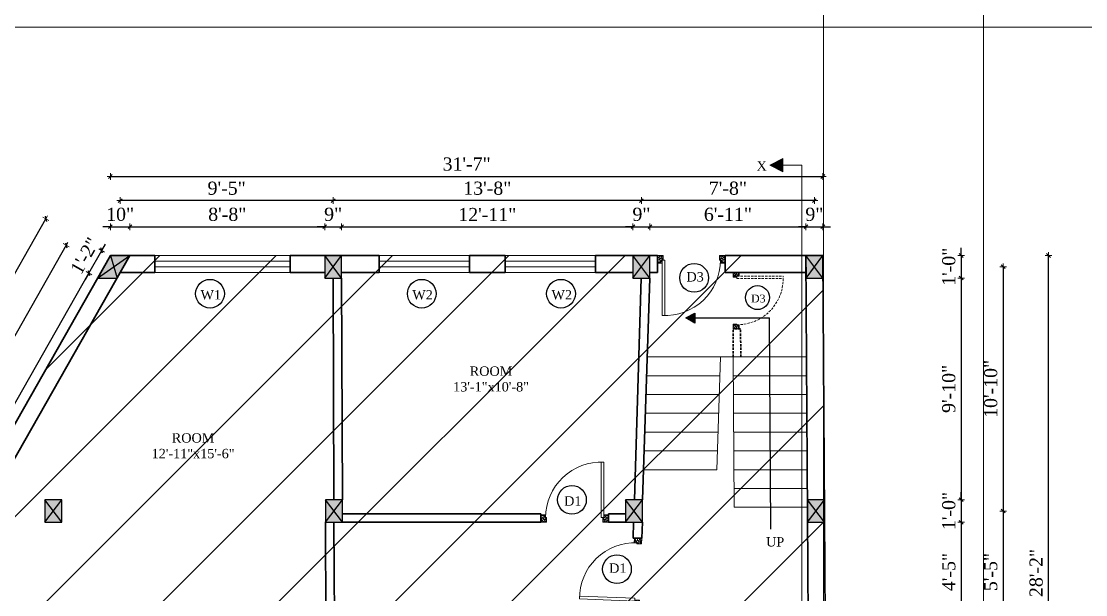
# Model space of a CAD drawing. Header units: inches. Extents: x 6873 to 34015, y -4436 to 8204.
# Drawn here: x 15812 to 16378, y 1315 to 1620 of the extents above; entities that cross this region are included whole.
import ezdxf

# ---------------------------------------------------------------- set-up
doc = ezdxf.new("R2010")
doc.units = ezdxf.units.IN
doc.header["$LTSCALE"] = 5
doc.header["$MEASUREMENT"] = 0
doc.linetypes.add('HIDDEN', pattern=[0.375, 0.25, -0.125])
for name, color, linetype, lineweight in [('A-WALL', 7, 'Continuous', 9), ('Dimension', 7, 'Continuous', 18), ('DOOR', 62, 'Continuous', 0), ('Dw', 2, 'Continuous', 18), ('ele1', 21, 'Continuous', 20), ('tefriş', 30, 'Continuous', 9)]:
    doc.layers.add(name, color=color, linetype=linetype, lineweight=lineweight)
doc.layers.add('dim line', color=7, linetype='Continuous', lineweight=15, true_color=0xfab2b2)
doc.layers.add('TEXT', color=6, linetype='Continuous')
doc.layers.add('WALL', color=7, linetype='Continuous')
doc.styles.add('ordinary', font='times.ttf')
doc.dimstyles.new('Copy of 96', dxfattribs={"dimtxt": 7, "dimasz": 4, "dimexe": 0.5, "dimexo": 0.5, "dimgap": 3, "dimtad": 1, "dimdec": 1, "dimzin": 11, "dimdsep": 46, "dimlunit": 4, "dimtxsty": 'ordinary', "dimblk": 'OBLIQUE', "dimcen": 0.09, "dimse1": 1, "dimse2": 1, "dimclrt": 6, "dimazin": 0, "dimtfac": 1, "dimtdec": 1, "dimtix": 1, "dimtmove": 2, "dimatfit": 3, "dimldrblk": 'leader', "dimfxl": 0.5, "dimfxlon": 1, "dimtolj": 1, "dimtzin": 0, "dimarcsym": 0})

# ---------------------------------------------------------------- blocks, each defined once
blk = doc.blocks.new('C1a')
at = {"color": 1, "ltscale": 5}
for p, q in [((18657.75, 4625.76), (18648.75, 4625.76)), ((18648.75, 4625.76), (18648.82, 4613.76)), ((18657.82, 4613.76), (18657.75, 4625.76)), ((18648.82, 4613.76), (18657.82, 4613.76))]:
    blk.add_line(p, q, dxfattribs=at)
blk = doc.blocks.new('c2a')
at = {"color": 1, "ltscale": 5}
for p, q in [((18091.63, 4625.76), (18084.82, 4613.76)), ((18101.98, 4625.76), (18091.63, 4625.76)), ((18095.17, 4613.76), (18101.98, 4625.76)), ((18084.82, 4613.76), (18095.17, 4613.76))]:
    blk.add_line(p, q, dxfattribs=at)
blk = doc.blocks.new('A$C27B36B59')
at = {"layer": 'DOOR'}
for p, q in [((0, 4), (0, 0)), ((2.5, 4), (0, 4)), ((0, 0), (3, 0)), ((2.5, 2.5), (2.5, 4)), ((3, 2.5), (2.5, 2.5)), ((3, 0), (3, 2.5))]:
    blk.add_line(p, q, dxfattribs=at)
for centre, radius, start, end in [((-1.4, -0.54), 4.75, 22.1411, 72.838), ((1.34, 2.09), 1.64, 45.138, 144.8948), ((2.21, 0.3), 2.49, 83.3149, 152.658), ((0.13, 0.37), 2.05, 349.4875, 93.6805), ((1.96, -0.47), 2.01, 58.7447, 166.495), ((-0.06, 0.32), 1.13, 343.542, 86.947), ((2.08, -0.4), 1.17, 38.2816, 160.1519)]:
    blk.add_arc(centre, radius, start, end, dxfattribs=at)
blk = doc.blocks.new('D2')
at = {"layer": 'DOOR'}
for p, q in [((74473.95, 24047.59), (74473.95, 24018.09)), ((74473.95, 24047.59), (74475.45, 24047.59)), ((74475.45, 24047.59), (74475.45, 24018.13))]:
    blk.add_line(p, q, dxfattribs=at)
blk.add_arc((74473.95, 24047.59), 29.5, 180, 272.9146, dxfattribs=at)
at = {"layer": 'DOOR', "xscale": -1, "rotation": 180}
blk.add_blockref('A$C27B36B59', (74441.95, 24050.09), dxfattribs=at)
at = {"layer": 'DOOR', "rotation": 180}
blk.add_blockref('A$C27B36B59', (74477.95, 24050.09), dxfattribs=at)
blk = doc.blocks.new('smalldoor hidden')
at = {"layer": 'DOOR', "linetype": 'HIDDEN'}
for p, q in [((9851.61, -757.15), (9876.16, -757.15)), ((9851.61, -758.4), (9851.61, -757.15)), ((9851.61, -758.4), (9876.19, -758.4))]:
    blk.add_line(p, q, dxfattribs=at)
blk.add_arc((9851.61, -758.4), 24.58, 270, 2.9146, dxfattribs=at)
at = {"layer": 'DOOR', "linetype": 'HIDDEN', "yscale": 0.8333000000020547, "zscale": 0.8333000000002357, "rotation": 270}
for p, xscale in [((9849.52, -755.07), 0.8332999999984168), ((9849.52, -785.07), -0.8332999999984168)]:
    blk.add_blockref('A$C27B36B59', p, dxfattribs=dict(at, xscale=xscale))
blk = doc.blocks.new('x-x')
at = {"ltscale": 5}
for points in [[(11364.03, -701.52), (11364.03, -694.51), (11357.15, -698.09)], [(11364.03, -1135.52), (11364.03, -1128.51), (11357.15, -1132.09)]]:
    blk.add_hatch(color=256, dxfattribs=at).paths.add_polyline_path(points)
for p, q in [((11364.03, -694.51), (11357.15, -698.09)), ((11364.03, -701.52), (11364.03, -694.51)), ((11357.15, -698.09), (11364.03, -701.52)), ((11374.13, -698.09), (11364.03, -698.09)), ((11374.13, -698.09), (11374.13, -1132.09)), ((11364.03, -1128.51), (11357.15, -1132.09)), ((11357.15, -1132.09), (11364.03, -1135.52)), ((11364.03, -1135.52), (11364.03, -1128.51)), ((11374.13, -1132.09), (11364.03, -1132.09))]:
    blk.add_line(p, q, dxfattribs=at)
at = {"layer": 'A-WALL', "color": 1, "ltscale": 5}
blk.add_line((11374.13, -1120.09), (11374.13, -1132.09), dxfattribs=at)
at = {"layer": 'TEXT', "style": 'ordinary'}
for p in [(11350.08, -700.97), (11350.08, -1134.1)]:
    blk.add_text('X', height=5, dxfattribs=at).set_placement(p)
blk = doc.blocks.new('oblique')
at = {"color": 0, "lineweight": -2}
blk.add_line((0.25, 0.25), (-0.25, -0.25), dxfattribs=at)
at = {"layer": 'dim line', "lineweight": 9}
for p, q in [((-0.4375, 0), (0.4375, 0)), ((0, 0.4375), (0, -0.4375))]:
    blk.add_line(p, q, dxfattribs=at)
blk = doc.blocks.new('*D234')
at = {"layer": 'A-WALL', "color": 0, "lineweight": -2, "ltscale": 50, "transparency": 16777216}
blk.add_line((15744.1, 1303), (15848.01, 1486), dxfattribs=at)
at = {"layer": 'Defpoints', "color": 0, "ltscale": 50, "transparency": 16777216}
for p in [(15848.01, 1486), (15852.65, 1483.37), (15748.74, 1300.37)]:
    blk.add_point(p, dxfattribs=at)
at = {"layer": 'A-WALL', "color": 0, "lineweight": -2, "ltscale": 50, "transparency": 16777216, "xscale": 4, "yscale": 4, "zscale": 4}
for p, rotation in [((15848.01, 1486), 60.41148549433036), ((15744.1, 1303), 240.4114854943304)]:
    blk.add_blockref('oblique', p, dxfattribs=dict(at, rotation=rotation))
at = {"layer": 'A-WALL', "color": 6, "ltscale": 50, "transparency": 16777216, "insert": (15790.34, 1397.75), "char_height": 7, "attachment_point": 5, "rotation": 60.4115, "style": 'ordinary'}
blk.add_mtext('\\A1;17\'-6"', dxfattribs=at)
blk = doc.blocks.new('_OBLIQUE')
at = {"color": 0, "linetype": 'ByBlock'}
blk.add_line((-0.5, -0.5), (0.5, 0.5), dxfattribs=at)
blk = doc.blocks.new('leader')
at = {"layer": 'Dimension'}
for p, q in [((0, -4.33), (0, 4.33)), ((-4.42, 0), (4.42, 0))]:
    blk.add_line(p, q, dxfattribs=at)
blk = doc.blocks.new('*D235')
at = {"layer": 'A-WALL', "color": 0, "lineweight": -2, "ltscale": 50, "transparency": 16777216}
for p, q in [((15854.82, 1498), (15856.8, 1501.48)), ((15848.01, 1486), (15854.82, 1498)), ((15848.01, 1486), (15846.03, 1482.53))]:
    blk.add_line(p, q, dxfattribs=at)
at = {"layer": 'Defpoints', "color": 0, "ltscale": 50, "transparency": 16777216}
for p in [(15854.82, 1498), (15859.47, 1495.37), (15852.65, 1483.37)]:
    blk.add_point(p, dxfattribs=at)
at = {"layer": 'A-WALL', "color": 0, "lineweight": -2, "ltscale": 50, "transparency": 16777216, "xscale": 4, "yscale": 4, "zscale": 4}
for p, rotation in [((15854.82, 1498), 240.4114854943304), ((15848.01, 1486), 60.41148549433034)]:
    blk.add_blockref('oblique', p, dxfattribs=dict(at, rotation=rotation))
at = {"layer": 'A-WALL', "color": 6, "ltscale": 50, "transparency": 16777216, "insert": (15845.76, 1495.21), "char_height": 7, "attachment_point": 5, "rotation": 60.4115, "style": 'ordinary'}
blk.add_mtext('\\A1;1\'-2"', dxfattribs=at)
blk = doc.blocks.new('*D236')
at = {"layer": 'A-WALL', "color": 0, "lineweight": -2, "ltscale": 50, "transparency": 16777216}
blk.add_line((15835.93, 1500.8), (15725.21, 1305.8), dxfattribs=at)
at = {"layer": 'Defpoints', "color": 0, "ltscale": 50, "transparency": 16777216}
for p in [(15856.06, 1489.37), (15725.21, 1305.8), (15745.34, 1294.37)]:
    blk.add_point(p, dxfattribs=at)
at = {"layer": 'A-WALL', "color": 0, "lineweight": -2, "ltscale": 50, "transparency": 16777216, "xscale": 4, "yscale": 4, "zscale": 4}
for p, rotation in [((15835.93, 1500.8), 60.41148549426831), ((15725.21, 1305.8), 240.4114854942683)]:
    blk.add_blockref('oblique', p, dxfattribs=dict(at, rotation=rotation))
at = {"layer": 'A-WALL', "color": 6, "ltscale": 50, "transparency": 16777216, "insert": (15774.86, 1406.54), "char_height": 7, "attachment_point": 5, "rotation": 60.4115, "style": 'ordinary'}
blk.add_mtext('\\A1;18\'-8"', dxfattribs=at)
blk = doc.blocks.new('*D111')
at = {"layer": 'A-WALL', "color": 0, "lineweight": -2, "ltscale": 50, "transparency": 16777216}
blk.add_line((15633.17, 1176.88), (15825.1, 1514.88), dxfattribs=at)
at = {"layer": 'Defpoints', "color": 0, "ltscale": 50, "transparency": 16777216}
for p in [(15825.1, 1514.88), (15859.47, 1495.37), (15667.55, 1157.37)]:
    blk.add_point(p, dxfattribs=at)
at = {"layer": 'A-WALL', "color": 0, "lineweight": -2, "ltscale": 50, "transparency": 16777216, "xscale": 4, "yscale": 4, "zscale": 4}
for p, rotation in [((15825.1, 1514.88), 60.41148549426792), ((15633.17, 1176.88), 240.4114854942679)]:
    blk.add_blockref('oblique', p, dxfattribs=dict(at, rotation=rotation))
at = {"layer": 'A-WALL', "color": 6, "ltscale": 50, "transparency": 16777216, "insert": (15723.43, 1349.12), "char_height": 7, "attachment_point": 5, "rotation": 60.4115, "style": 'ordinary'}
blk.add_mtext('\\A1;32\'-5"', dxfattribs=at)
blk = doc.blocks.new('*D238')
at = {"layer": 'A-WALL', "color": 0, "lineweight": -2, "ltscale": 50, "transparency": 16777216}
for p, q in [((15859.47, 1510.68), (15855.47, 1510.68)), ((15859.47, 1510.68), (15869.82, 1510.68)), ((15869.82, 1510.68), (15873.82, 1510.68))]:
    blk.add_line(p, q, dxfattribs=at)
at = {"layer": 'Defpoints', "color": 0, "ltscale": 50, "transparency": 16777216}
for p in [(15869.82, 1510.68), (15859.47, 1495.37), (15869.82, 1495.37)]:
    blk.add_point(p, dxfattribs=at)
at = {"layer": 'A-WALL', "color": 0, "lineweight": -2, "ltscale": 50, "transparency": 16777216, "xscale": 4, "yscale": 4, "zscale": 4}
blk.add_blockref('oblique', (15859.47, 1510.68), dxfattribs=at)
at = {"layer": 'A-WALL', "color": 0, "lineweight": -2, "ltscale": 50, "transparency": 16777216, "xscale": 4, "yscale": 4, "zscale": 4, "rotation": 180}
blk.add_blockref('oblique', (15869.82, 1510.68), dxfattribs=at)
at = {"layer": 'A-WALL', "color": 6, "ltscale": 50, "transparency": 16777216, "insert": (15864.64, 1517.24), "char_height": 7, "attachment_point": 5, "style": 'ordinary'}
blk.add_mtext('\\A1;10"', dxfattribs=at)
blk = doc.blocks.new('*D239')
at = {"layer": 'A-WALL', "color": 0, "lineweight": -2, "ltscale": 50, "transparency": 16777216}
blk.add_line((15869.82, 1510.68), (15973.47, 1510.68), dxfattribs=at)
at = {"layer": 'Defpoints', "color": 0, "ltscale": 50, "transparency": 16777216}
for p in [(15973.47, 1510.68), (15869.82, 1495.37), (15973.47, 1495.37)]:
    blk.add_point(p, dxfattribs=at)
at = {"layer": 'A-WALL', "color": 0, "lineweight": -2, "ltscale": 50, "transparency": 16777216, "xscale": 4, "yscale": 4, "zscale": 4}
for p, rotation in [((15869.82, 1510.68), 180.0000000000261), ((15973.47, 1510.68), 2.605510395054913e-11)]:
    blk.add_blockref('oblique', p, dxfattribs=dict(at, rotation=rotation))
at = {"layer": 'A-WALL', "color": 6, "ltscale": 50, "transparency": 16777216, "insert": (15921.64, 1517.24), "char_height": 7, "attachment_point": 5, "style": 'ordinary'}
blk.add_mtext('\\A1;8\'-8"', dxfattribs=at)
blk = doc.blocks.new('*D240')
at = {"layer": 'A-WALL', "color": 0, "lineweight": -2, "ltscale": 50, "transparency": 16777216}
for p, q in [((15973.47, 1510.68), (15969.47, 1510.68)), ((15973.47, 1510.68), (15982.47, 1510.68)), ((15982.47, 1510.68), (15986.47, 1510.68))]:
    blk.add_line(p, q, dxfattribs=at)
at = {"layer": 'Defpoints', "color": 0, "ltscale": 50, "transparency": 16777216}
for p in [(15982.47, 1510.68), (15973.47, 1495.37), (15982.47, 1495.37)]:
    blk.add_point(p, dxfattribs=at)
at = {"layer": 'A-WALL', "color": 0, "lineweight": -2, "ltscale": 50, "transparency": 16777216, "xscale": 4, "yscale": 4, "zscale": 4}
for p, rotation in [((15973.47, 1510.68), 2.605915483400167e-11), ((15982.47, 1510.68), 180.0000000000261)]:
    blk.add_blockref('oblique', p, dxfattribs=dict(at, rotation=rotation))
at = {"layer": 'A-WALL', "color": 6, "ltscale": 50, "transparency": 16777216, "insert": (15977.97, 1517.25), "char_height": 7, "attachment_point": 5, "style": 'ordinary'}
blk.add_mtext('\\A1;9"', dxfattribs=at)
blk = doc.blocks.new('*D241')
at = {"layer": 'A-WALL', "color": 0, "lineweight": -2, "ltscale": 50, "transparency": 16777216}
blk.add_line((15982.47, 1510.68), (16137.47, 1510.68), dxfattribs=at)
at = {"layer": 'Defpoints', "color": 0, "ltscale": 50, "transparency": 16777216}
for p in [(16137.47, 1510.68), (15982.47, 1495.37), (16137.47, 1495.37)]:
    blk.add_point(p, dxfattribs=at)
at = {"layer": 'A-WALL', "color": 0, "lineweight": -2, "ltscale": 50, "transparency": 16777216, "xscale": 4, "yscale": 4, "zscale": 4}
for p, rotation in [((15982.47, 1510.68), 180.0000000000261), ((16137.47, 1510.68), 2.605510395054913e-11)]:
    blk.add_blockref('oblique', p, dxfattribs=dict(at, rotation=rotation))
at = {"layer": 'A-WALL', "color": 6, "ltscale": 50, "transparency": 16777216, "insert": (16059.97, 1517.18), "char_height": 7, "attachment_point": 5, "style": 'ordinary'}
blk.add_mtext('\\A1;12\'-11"', dxfattribs=at)
blk = doc.blocks.new('*D242')
at = {"layer": 'A-WALL', "color": 0, "lineweight": -2, "ltscale": 50, "transparency": 16777216}
for p, q in [((16137.47, 1510.68), (16133.47, 1510.68)), ((16137.47, 1510.68), (16146.47, 1510.68)), ((16146.47, 1510.68), (16150.47, 1510.68))]:
    blk.add_line(p, q, dxfattribs=at)
at = {"layer": 'Defpoints', "color": 0, "ltscale": 50, "transparency": 16777216}
for p in [(16146.47, 1510.68), (16137.47, 1495.37), (16146.47, 1495.37)]:
    blk.add_point(p, dxfattribs=at)
at = {"layer": 'A-WALL', "color": 0, "lineweight": -2, "ltscale": 50, "transparency": 16777216, "xscale": 4, "yscale": 4, "zscale": 4}
for p, rotation in [((16137.47, 1510.68), 2.605915483400167e-11), ((16146.47, 1510.68), 180.0000000000261)]:
    blk.add_blockref('oblique', p, dxfattribs=dict(at, rotation=rotation))
at = {"layer": 'A-WALL', "color": 6, "ltscale": 50, "transparency": 16777216, "insert": (16141.97, 1517.25), "char_height": 7, "attachment_point": 5, "style": 'ordinary'}
blk.add_mtext('\\A1;9"', dxfattribs=at)
blk = doc.blocks.new('*D243')
at = {"layer": 'A-WALL', "color": 0, "lineweight": -2, "ltscale": 50, "transparency": 16777216}
blk.add_line((16146.47, 1510.68), (16229.47, 1510.68), dxfattribs=at)
at = {"layer": 'Defpoints', "color": 0, "ltscale": 50, "transparency": 16777216}
for p in [(16229.47, 1510.68), (16146.47, 1495.37), (16229.47, 1495.37)]:
    blk.add_point(p, dxfattribs=at)
at = {"layer": 'A-WALL', "color": 0, "lineweight": -2, "ltscale": 50, "transparency": 16777216, "xscale": 4, "yscale": 4, "zscale": 4}
for p, rotation in [((16146.47, 1510.68), 180.0000000000261), ((16229.47, 1510.68), 2.605510395054913e-11)]:
    blk.add_blockref('oblique', p, dxfattribs=dict(at, rotation=rotation))
at = {"layer": 'A-WALL', "color": 6, "ltscale": 50, "transparency": 16777216, "insert": (16187.97, 1517.24), "char_height": 7, "attachment_point": 5, "style": 'ordinary'}
blk.add_mtext('\\A1;6\'-11"', dxfattribs=at)
blk = doc.blocks.new('*D244')
at = {"layer": 'A-WALL', "color": 0, "lineweight": -2, "ltscale": 50, "transparency": 16777216}
for p, q in [((16229.47, 1510.68), (16225.47, 1510.68)), ((16229.47, 1510.68), (16238.47, 1510.68)), ((16238.47, 1510.68), (16242.47, 1510.68))]:
    blk.add_line(p, q, dxfattribs=at)
at = {"layer": 'Defpoints', "color": 0, "ltscale": 50, "transparency": 16777216}
for p in [(16238.47, 1510.68), (16229.47, 1495.37), (16238.47, 1495.37)]:
    blk.add_point(p, dxfattribs=at)
at = {"layer": 'A-WALL', "color": 0, "lineweight": -2, "ltscale": 50, "transparency": 16777216, "xscale": 4, "yscale": 4, "zscale": 4}
for p, rotation in [((16229.47, 1510.68), 2.605915483400167e-11), ((16238.47, 1510.68), 180.0000000000261)]:
    blk.add_blockref('oblique', p, dxfattribs=dict(at, rotation=rotation))
at = {"layer": 'A-WALL', "color": 6, "ltscale": 50, "transparency": 16777216, "insert": (16233.97, 1517.25), "char_height": 7, "attachment_point": 5, "style": 'ordinary'}
blk.add_mtext('\\A1;9"', dxfattribs=at)
blk = doc.blocks.new('*D245')
at = {"layer": 'A-WALL', "color": 0, "lineweight": -2, "ltscale": 50, "transparency": 16777216}
blk.add_line((16233.97, 1524.58), (16141.97, 1524.58), dxfattribs=at)
at = {"layer": 'Defpoints', "color": 0, "ltscale": 50, "transparency": 16777216}
for p in [(16141.97, 1524.58), (16141.97, 1495.37), (16233.97, 1495.37)]:
    blk.add_point(p, dxfattribs=at)
at = {"layer": 'A-WALL', "color": 0, "lineweight": -2, "ltscale": 50, "transparency": 16777216, "xscale": 4, "yscale": 4, "zscale": 4, "rotation": 180}
blk.add_blockref('oblique', (16141.97, 1524.58), dxfattribs=at)
at = {"layer": 'A-WALL', "color": 0, "lineweight": -2, "ltscale": 50, "transparency": 16777216, "xscale": 4, "yscale": 4, "zscale": 4}
blk.add_blockref('oblique', (16233.97, 1524.58), dxfattribs=at)
at = {"layer": 'A-WALL', "color": 6, "ltscale": 50, "transparency": 16777216, "insert": (16187.97, 1531.15), "char_height": 7, "attachment_point": 5, "style": 'ordinary'}
blk.add_mtext('\\A1;7\'-8"', dxfattribs=at)
blk = doc.blocks.new('*D246')
at = {"layer": 'A-WALL', "color": 0, "lineweight": -2, "ltscale": 50, "transparency": 16777216}
blk.add_line((16141.97, 1524.58), (15977.97, 1524.58), dxfattribs=at)
at = {"layer": 'Defpoints', "color": 0, "ltscale": 50, "transparency": 16777216}
for p in [(15977.97, 1524.58), (15977.97, 1495.37), (16141.97, 1495.37)]:
    blk.add_point(p, dxfattribs=at)
at = {"layer": 'A-WALL', "color": 0, "lineweight": -2, "ltscale": 50, "transparency": 16777216, "xscale": 4, "yscale": 4, "zscale": 4, "rotation": 180}
blk.add_blockref('oblique', (15977.97, 1524.58), dxfattribs=at)
at = {"layer": 'A-WALL', "color": 0, "lineweight": -2, "ltscale": 50, "transparency": 16777216, "xscale": 4, "yscale": 4, "zscale": 4}
blk.add_blockref('oblique', (16141.97, 1524.58), dxfattribs=at)
at = {"layer": 'A-WALL', "color": 6, "ltscale": 50, "transparency": 16777216, "insert": (16059.97, 1531.14), "char_height": 7, "attachment_point": 5, "style": 'ordinary'}
blk.add_mtext('\\A1;13\'-8"', dxfattribs=at)
blk = doc.blocks.new('*D247')
at = {"layer": 'A-WALL', "color": 0, "lineweight": -2, "ltscale": 50, "transparency": 16777216}
blk.add_line((15977.97, 1524.58), (15864.64, 1524.58), dxfattribs=at)
at = {"layer": 'Defpoints', "color": 0, "ltscale": 50, "transparency": 16777216}
for p in [(15864.64, 1524.58), (15864.64, 1495.37), (15977.97, 1495.37)]:
    blk.add_point(p, dxfattribs=at)
at = {"layer": 'A-WALL', "color": 0, "lineweight": -2, "ltscale": 50, "transparency": 16777216, "xscale": 4, "yscale": 4, "zscale": 4, "rotation": 180}
blk.add_blockref('oblique', (15864.64, 1524.58), dxfattribs=at)
at = {"layer": 'A-WALL', "color": 0, "lineweight": -2, "ltscale": 50, "transparency": 16777216, "xscale": 4, "yscale": 4, "zscale": 4}
blk.add_blockref('oblique', (15977.97, 1524.58), dxfattribs=at)
at = {"layer": 'A-WALL', "color": 6, "ltscale": 50, "transparency": 16777216, "insert": (15921.31, 1531.15), "char_height": 7, "attachment_point": 5, "style": 'ordinary'}
blk.add_mtext('\\A1;9\'-5"', dxfattribs=at)
blk = doc.blocks.new('*D112')
at = {"layer": 'A-WALL', "color": 0, "lineweight": -2, "ltscale": 50, "transparency": 16777216}
blk.add_line((15859.47, 1537.43), (16238.47, 1537.43), dxfattribs=at)
at = {"layer": 'Defpoints', "color": 0, "ltscale": 50, "transparency": 16777216}
for p in [(16238.47, 1537.43), (15859.47, 1495.37), (16238.47, 1495.37)]:
    blk.add_point(p, dxfattribs=at)
at = {"layer": 'A-WALL', "color": 0, "lineweight": -2, "ltscale": 50, "transparency": 16777216, "xscale": 4, "yscale": 4, "zscale": 4, "rotation": 180}
blk.add_blockref('oblique', (15859.47, 1537.43), dxfattribs=at)
at = {"layer": 'A-WALL', "color": 0, "lineweight": -2, "ltscale": 50, "transparency": 16777216, "xscale": 4, "yscale": 4, "zscale": 4}
blk.add_blockref('oblique', (16238.47, 1537.43), dxfattribs=at)
at = {"layer": 'A-WALL', "color": 6, "ltscale": 50, "transparency": 16777216, "insert": (16048.97, 1544), "char_height": 7, "attachment_point": 5, "style": 'ordinary'}
blk.add_mtext('\\A1;31\'-7"', dxfattribs=at)
blk = doc.blocks.new('*D250')
at = {"layer": 'A-WALL', "color": 0, "lineweight": -2, "ltscale": 50, "transparency": 16777216}
for p, q in [((16312.07, 1495.37), (16312.07, 1499.37)), ((16312.07, 1495.37), (16312.07, 1483.37)), ((16312.07, 1483.37), (16312.07, 1479.37))]:
    blk.add_line(p, q, dxfattribs=at)
at = {"layer": 'Defpoints', "color": 0, "ltscale": 50, "transparency": 16777216}
for p in [(16238.47, 1495.37), (16238.54, 1483.37), (16312.07, 1483.37)]:
    blk.add_point(p, dxfattribs=at)
at = {"layer": 'A-WALL', "color": 0, "lineweight": -2, "ltscale": 50, "transparency": 16777216, "xscale": 4, "yscale": 4, "zscale": 4}
for p, rotation in [((16312.07, 1495.37), 270), ((16312.07, 1483.37), 90)]:
    blk.add_blockref('oblique', p, dxfattribs=dict(at, rotation=rotation))
at = {"layer": 'A-WALL', "color": 6, "ltscale": 50, "transparency": 16777216, "insert": (16305.51, 1489.37), "char_height": 7, "attachment_point": 5, "rotation": 90, "style": 'ordinary'}
blk.add_mtext('\\A1;1\'-0"', dxfattribs=at)
blk = doc.blocks.new('*D251')
at = {"layer": 'A-WALL', "color": 0, "lineweight": -2, "ltscale": 50, "transparency": 16777216}
blk.add_line((16312.07, 1483.37), (16312.07, 1365.37), dxfattribs=at)
at = {"layer": 'Defpoints', "color": 0, "ltscale": 50, "transparency": 16777216}
for p in [(16238.54, 1483.37), (16239.27, 1365.37), (16312.07, 1365.37)]:
    blk.add_point(p, dxfattribs=at)
at = {"layer": 'A-WALL', "color": 0, "lineweight": -2, "ltscale": 50, "transparency": 16777216, "xscale": 4, "yscale": 4, "zscale": 4}
for p, rotation in [((16312.07, 1483.37), 90), ((16312.07, 1365.37), 270)]:
    blk.add_blockref('oblique', p, dxfattribs=dict(at, rotation=rotation))
at = {"layer": 'A-WALL', "color": 6, "ltscale": 50, "transparency": 16777216, "insert": (16305.5, 1424.37), "char_height": 7, "attachment_point": 5, "rotation": 90, "style": 'ordinary'}
blk.add_mtext('\\A1;9\'-10"', dxfattribs=at)
blk = doc.blocks.new('*D252')
at = {"layer": 'A-WALL', "color": 0, "lineweight": -2, "ltscale": 50, "transparency": 16777216}
for p, q in [((16312.07, 1365.37), (16312.07, 1369.37)), ((16312.07, 1365.37), (16312.07, 1353.37)), ((16312.07, 1353.37), (16312.07, 1349.37))]:
    blk.add_line(p, q, dxfattribs=at)
at = {"layer": 'Defpoints', "color": 0, "ltscale": 50, "transparency": 16777216}
for p in [(16239.27, 1365.37), (16239.34, 1353.37), (16312.07, 1353.37)]:
    blk.add_point(p, dxfattribs=at)
at = {"layer": 'A-WALL', "color": 0, "lineweight": -2, "ltscale": 50, "transparency": 16777216, "xscale": 4, "yscale": 4, "zscale": 4}
for p, rotation in [((16312.07, 1365.37), 270), ((16312.07, 1353.37), 90)]:
    blk.add_blockref('oblique', p, dxfattribs=dict(at, rotation=rotation))
at = {"layer": 'A-WALL', "color": 6, "ltscale": 50, "transparency": 16777216, "insert": (16305.51, 1359.37), "char_height": 7, "attachment_point": 5, "rotation": 90, "style": 'ordinary'}
blk.add_mtext('\\A1;1\'-0"', dxfattribs=at)
blk = doc.blocks.new('*D253')
at = {"layer": 'A-WALL', "color": 0, "lineweight": -2, "ltscale": 50, "transparency": 16777216}
blk.add_line((16312.07, 1353.37), (16312.07, 1300.37), dxfattribs=at)
at = {"layer": 'Defpoints', "color": 0, "ltscale": 50, "transparency": 16777216}
for p in [(16239.34, 1353.37), (16239.67, 1300.37), (16312.07, 1300.37)]:
    blk.add_point(p, dxfattribs=at)
at = {"layer": 'A-WALL', "color": 0, "lineweight": -2, "ltscale": 50, "transparency": 16777216, "xscale": 4, "yscale": 4, "zscale": 4}
for p, rotation in [((16312.07, 1353.37), 90), ((16312.07, 1300.37), 270)]:
    blk.add_blockref('oblique', p, dxfattribs=dict(at, rotation=rotation))
at = {"layer": 'A-WALL', "color": 6, "ltscale": 50, "transparency": 16777216, "insert": (16305.51, 1326.87), "char_height": 7, "attachment_point": 5, "rotation": 90, "style": 'ordinary'}
blk.add_mtext('\\A1;4\'-5"', dxfattribs=at)
blk = doc.blocks.new('*D257')
at = {"layer": 'A-WALL', "color": 0, "lineweight": -2, "ltscale": 50, "transparency": 16777216}
blk.add_line((16334.38, 1489.37), (16334.38, 1359.37), dxfattribs=at)
at = {"layer": 'Defpoints', "color": 0, "ltscale": 50, "transparency": 16777216}
for p in [(16238.51, 1489.37), (16239.3, 1359.37), (16334.38, 1359.37)]:
    blk.add_point(p, dxfattribs=at)
at = {"layer": 'A-WALL', "color": 0, "lineweight": -2, "ltscale": 50, "transparency": 16777216, "xscale": 4, "yscale": 4, "zscale": 4}
for p, rotation in [((16334.38, 1489.37), 90), ((16334.38, 1359.37), 270)]:
    blk.add_blockref('oblique', p, dxfattribs=dict(at, rotation=rotation))
at = {"layer": 'A-WALL', "color": 6, "ltscale": 50, "transparency": 16777216, "insert": (16327.82, 1424.37), "char_height": 7, "attachment_point": 5, "rotation": 90, "style": 'ordinary'}
blk.add_mtext('\\A1;10\'-10"', dxfattribs=at)
blk = doc.blocks.new('*D258')
at = {"layer": 'A-WALL', "color": 0, "lineweight": -2, "ltscale": 50, "transparency": 16777216}
blk.add_line((16334.38, 1359.37), (16334.38, 1294.37), dxfattribs=at)
at = {"layer": 'Defpoints', "color": 0, "ltscale": 50, "transparency": 16777216}
for p in [(16239.3, 1359.37), (16239.7, 1294.37), (16334.38, 1294.37)]:
    blk.add_point(p, dxfattribs=at)
at = {"layer": 'A-WALL', "color": 0, "lineweight": -2, "ltscale": 50, "transparency": 16777216, "xscale": 4, "yscale": 4, "zscale": 4}
for p, rotation in [((16334.38, 1359.37), 90), ((16334.38, 1294.37), 270)]:
    blk.add_blockref('oblique', p, dxfattribs=dict(at, rotation=rotation))
at = {"layer": 'A-WALL', "color": 6, "ltscale": 50, "transparency": 16777216, "insert": (16327.82, 1326.87), "char_height": 7, "attachment_point": 5, "rotation": 90, "style": 'ordinary'}
blk.add_mtext('\\A1;5\'-5"', dxfattribs=at)
blk = doc.blocks.new('*D260')
at = {"layer": 'A-WALL', "color": 0, "lineweight": -2, "ltscale": 50, "transparency": 16777216}
blk.add_line((16358.53, 1157.37), (16358.53, 1495.37), dxfattribs=at)
at = {"layer": 'Defpoints', "color": 0, "ltscale": 50, "transparency": 16777216}
for p in [(16238.47, 1495.37), (16358.53, 1495.37), (16240.55, 1157.37)]:
    blk.add_point(p, dxfattribs=at)
at = {"layer": 'A-WALL', "color": 0, "lineweight": -2, "ltscale": 50, "transparency": 16777216, "xscale": 4, "yscale": 4, "zscale": 4}
for p, rotation in [((16358.53, 1495.37), 90), ((16358.53, 1157.37), 270)]:
    blk.add_blockref('oblique', p, dxfattribs=dict(at, rotation=rotation))
at = {"layer": 'A-WALL', "color": 6, "ltscale": 50, "transparency": 16777216, "insert": (16351.97, 1326.37), "char_height": 7, "attachment_point": 5, "rotation": 90, "style": 'ordinary'}
blk.add_mtext('\\A1;28\'-2"', dxfattribs=at)

msp = doc.modelspace()

# ---------------------------------------------------------------- hatches: boundary and pattern name
at = {"layer": 'WALL', "linetype": 'ByBlock', "ltscale": 5, "true_color": 0xf8991e}
h = msp.add_hatch(dxfattribs=at)
h.set_pattern_fill('ANSI31', color=30, scale=350)
h.set_pattern_definition([(45, (9223.244, 3742.42), (-30.93592, 30.93592), [])])
h.paths.add_polyline_path([(15667.55, 1157.37), (15859.47, 1495.37), (16238.47, 1495.37), (16239.96, 1253.37), (16288.55, 1253.37), (16288.55, 1163.37), (16240.55, 1163.37), (16240.55, 1157.37)])
h = msp.add_hatch(color=30, dxfattribs=at)
h.dxf.hatch_style = 1
h.paths.add_polyline_path([(15861.24, 1489.37), (15863, 1483.37), (15869.82, 1495.37)])
h.paths.add_polyline_path([(15861.24, 1489.37), (15869.82, 1495.37), (15859.47, 1495.37)])
h.paths.add_polyline_path([(15859.47, 1495.37), (15852.65, 1483.37), (15861.24, 1489.37)])
h.paths.add_polyline_path([(15861.24, 1489.37), (15852.65, 1483.37), (15863, 1483.37)])
h = msp.add_hatch(color=30, dxfattribs=at)
h.dxf.hatch_style = 1
h.paths.add_polyline_path([(15977.97, 1489.37), (15973.47, 1483.37), (15982.47, 1483.37)])
h.paths.add_polyline_path([(15982.47, 1483.37), (15982.47, 1495.37), (15977.97, 1489.37)])
h.paths.add_polyline_path([(15977.97, 1489.37), (15982.47, 1495.37), (15973.47, 1495.37)])
h.paths.add_polyline_path([(15973.47, 1495.37), (15973.47, 1483.37), (15977.97, 1489.37)])
h = msp.add_hatch(color=30, dxfattribs=at)
h.dxf.hatch_style = 1
h.paths.add_polyline_path([(16141.97, 1489.37), (16137.47, 1483.37), (16146.47, 1483.37)])
h.paths.add_polyline_path([(16146.47, 1483.37), (16146.47, 1495.37), (16141.97, 1489.37)])
h.paths.add_polyline_path([(16141.97, 1489.37), (16146.47, 1495.37), (16137.47, 1495.37)])
h.paths.add_polyline_path([(16137.47, 1495.37), (16137.47, 1483.37), (16141.97, 1489.37)])
h = msp.add_hatch(color=30, dxfattribs=at)
h.dxf.hatch_style = 1
h.paths.add_polyline_path([(16238.54, 1483.37), (16234.01, 1489.37), (16229.54, 1483.37)])
h.paths.add_polyline_path([(16238.54, 1483.37), (16238.47, 1495.37), (16234.01, 1489.37)])
h.paths.add_polyline_path([(16238.47, 1495.37), (16229.47, 1495.37), (16234.01, 1489.37)])
h.paths.add_polyline_path([(16234.01, 1489.37), (16229.47, 1495.37), (16229.54, 1483.37)])
at = {"layer": 'WALL', "linetype": 'ByBlock', "ltscale": 5}
msp.add_hatch(color=2, dxfattribs=at).paths.add_polyline_path([(16165.57, 1462.2), (16170.43, 1464.6), (16170.43, 1459.36)])
at = {"layer": 'WALL', "linetype": 'ByBlock', "ltscale": 5, "true_color": 0xf8991e}
h = msp.add_hatch(color=30, dxfattribs=at)
h.dxf.hatch_style = 1
h.paths.add_polyline_path([(15829.05, 1359.37), (15824.55, 1353.37), (15833.55, 1353.37)])
h.paths.add_polyline_path([(15833.55, 1353.37), (15833.55, 1365.37), (15829.05, 1359.37)])
h.paths.add_polyline_path([(15829.05, 1359.37), (15833.55, 1365.37), (15824.55, 1365.37)])
h.paths.add_polyline_path([(15824.55, 1365.37), (15824.55, 1353.37), (15829.05, 1359.37)])
h = msp.add_hatch(color=30, dxfattribs=at)
h.dxf.hatch_style = 1
h.paths.add_polyline_path([(15978.4, 1359.37), (15973.9, 1353.37), (15982.9, 1353.37)])
h.paths.add_polyline_path([(15982.9, 1353.37), (15982.9, 1365.37), (15978.4, 1359.37)])
h.paths.add_polyline_path([(15978.4, 1359.37), (15982.9, 1365.37), (15973.9, 1365.37)])
h.paths.add_polyline_path([(15973.9, 1365.37), (15973.9, 1353.37), (15978.4, 1359.37)])
h = msp.add_hatch(color=30, dxfattribs=at)
h.dxf.hatch_style = 1
h.paths.add_polyline_path([(16138.01, 1359.37), (16133.51, 1353.37), (16142.51, 1353.37)])
h.paths.add_polyline_path([(16142.51, 1353.37), (16142.51, 1365.37), (16138.01, 1359.37)])
h.paths.add_polyline_path([(16138.01, 1359.37), (16142.51, 1365.37), (16133.51, 1365.37)])
h.paths.add_polyline_path([(16133.51, 1365.37), (16133.51, 1353.37), (16138.01, 1359.37)])
h = msp.add_hatch(color=30, dxfattribs=at)
h.dxf.hatch_style = 1
h.paths.add_polyline_path([(16239.34, 1353.37), (16234.8, 1359.37), (16230.34, 1353.37)])
h.paths.add_polyline_path([(16239.34, 1353.37), (16239.27, 1365.37), (16234.8, 1359.37)])
h.paths.add_polyline_path([(16239.27, 1365.37), (16230.27, 1365.37), (16234.8, 1359.37)])
h.paths.add_polyline_path([(16234.8, 1359.37), (16230.27, 1365.37), (16230.34, 1353.37)])

# ---------------------------------------------------------------- linework, layer by layer
at = {"color": 1, "ltscale": 5}
for p, q in [((15852.65, 1483.37), (15869.82, 1495.37)), ((15859.47, 1495.37), (15863, 1483.37)), ((15973.47, 1483.37), (15982.47, 1495.37)), ((15982.47, 1483.37), (15973.47, 1495.37)), ((16137.47, 1483.37), (16146.47, 1495.37)), ((16146.47, 1483.37), (16137.47, 1495.37)), ((16238.54, 1483.37), (16229.47, 1495.37)), ((16229.54, 1483.37), (16238.47, 1495.37)), ((16145.06, 1431.37), (16144.73, 1431.38)), ((15824.55, 1353.37), (15833.55, 1365.37)), ((15833.55, 1353.37), (15824.55, 1365.37)), ((15973.9, 1353.37), (15982.9, 1365.37)), ((15982.9, 1353.37), (15973.9, 1365.37)), ((16133.51, 1353.37), (16142.51, 1365.37)), ((16142.51, 1353.37), (16133.51, 1365.37)), ((16239.34, 1353.37), (16230.27, 1365.37)), ((16230.34, 1353.37), (16239.27, 1365.37))]:
    msp.add_line(p, q, dxfattribs=at)
at = {"layer": 'A-WALL', "lineweight": 30}
for p, q in [((15667.55, 1157.37), (15859.47, 1495.37)), ((15677.9, 1157.37), (15869.82, 1495.37)), ((15883.09, 1495.37), (15859.47, 1495.37)), ((15883.09, 1486.37), (15883.09, 1495.37)), ((16002.47, 1495.37), (15955.09, 1495.37)), ((15955.09, 1486.37), (15955.09, 1495.37)), ((16002.47, 1495.37), (16002.47, 1486.37)), ((16069.47, 1495.37), (16050.47, 1495.37)), ((16050.47, 1495.37), (16050.47, 1486.37)), ((16069.47, 1495.37), (16069.47, 1486.37)), ((16146.47, 1495.37), (16117.47, 1495.37)), ((16117.47, 1495.37), (16117.47, 1486.37)), ((16150.47, 1495.37), (16146.47, 1495.37)), ((16150.47, 1495.37), (16150.47, 1486.37)), ((16238.47, 1495.37), (16186.47, 1495.37)), ((16186.47, 1495.37), (16186.47, 1486.37)), ((16231.55, 1157.37), (16229.47, 1495.37)), ((16239.96, 1253.37), (16238.47, 1495.37)), ((15883.09, 1486.37), (15864.71, 1486.37)), ((15973.47, 1486.37), (15955.09, 1486.37)), ((16002.47, 1486.37), (15982.47, 1486.37)), ((16069.47, 1486.37), (16050.47, 1486.37)), ((16137.47, 1486.37), (16117.47, 1486.37)), ((16150.47, 1486.37), (16146.47, 1486.37)), ((16229.52, 1486.37), (16186.47, 1486.37)), ((15978.38, 1365.37), (15977.99, 1483.37)), ((15982.9, 1365.37), (15982.47, 1483.37)), ((16141.79, 1483.37), (16138.19, 1365.37)), ((16146.47, 1483.37), (16142.51, 1365.37)), ((15978.61, 1300.39), (15978.4, 1353.39)), ((15982.9, 1357.87), (16088.51, 1357.87)), ((16088.51, 1357.87), (16088.51, 1353.37)), ((16124.51, 1357.87), (16133.51, 1357.87)), ((16124.51, 1357.87), (16124.51, 1353.37)), ((15974.11, 1300.37), (15973.9, 1353.37)), ((15982.9, 1353.37), (16088.51, 1353.37)), ((16124.51, 1353.37), (16133.51, 1353.37)), ((16137.83, 1353.37), (16137.57, 1344.87)), ((16142.51, 1353.37), (16142.19, 1344.87)), ((16137.57, 1344.87), (16142.19, 1344.87))]:
    msp.add_line(p, q, dxfattribs=at)
at = {"layer": 'A-WALL', "linetype": 'HIDDEN', "lineweight": 30}
for p, q in [((16190.8, 1441.37), (16190.71, 1456.39)), ((16194.71, 1456.39), (16190.71, 1456.39)), ((16194.8, 1441.37), (16194.71, 1456.39))]:
    msp.add_line(p, q, dxfattribs=at)
at = {"layer": 'A-WALL', "ltscale": 5}
for p in [(16238.75, 1449.35), (16323.9, -1296.79)]:
    msp.add_xline(p, (0, 1), dxfattribs=at)
msp.add_circle((15105.47, 278.39), 4288.21, dxfattribs=at)
at = {"layer": 'Dw', "color": 3}
for p, q in [((15883.09, 1495.37), (15955.09, 1495.37)), ((16050.47, 1495.37), (16002.47, 1495.37)), ((16069.47, 1495.37), (16117.47, 1495.37)), ((15883.09, 1492.37), (15955.09, 1492.37)), ((15883.09, 1489.37), (15955.09, 1489.37)), ((16050.47, 1492.37), (16002.47, 1492.37)), ((16050.47, 1489.37), (16002.47, 1489.37)), ((16069.47, 1492.37), (16117.47, 1492.37)), ((16069.47, 1489.37), (16117.47, 1489.37)), ((15883.09, 1486.37), (15955.09, 1486.37)), ((16050.47, 1486.37), (16002.47, 1486.37)), ((16069.47, 1486.37), (16117.47, 1486.37))]:
    msp.add_line(p, q, dxfattribs=at)
at = {"layer": 'ele1'}
msp.add_lwpolyline([(15605.87, 1616.89), (18690.84, 1616.89), (18690.84, -538.44), (15605.87, -538.44)], close=True, dxfattribs=at)
msp.add_lwpolyline([(15605.87, 1616.89), (18690.84, 1616.89), (18690.84, -538.44), (15605.87, -538.44)], close=True, dxfattribs=at)
at = {"layer": 'tefriş', "ltscale": 5}
for p, q in [((16184.06, 1441.37), (16145.06, 1441.37)), ((16182.05, 1381.37), (16184.06, 1441.37)), ((16184.06, 1441.37), (16190.8, 1441.37)), ((16229.8, 1441.37), (16190.8, 1441.37)), ((16191.29, 1361.37), (16190.8, 1441.37)), ((16183.73, 1431.38), (16144.73, 1431.38)), ((16229.86, 1431.36), (16190.86, 1431.36)), ((16183.39, 1421.39), (16144.39, 1421.39)), ((16229.92, 1421.37), (16190.92, 1421.37)), ((16183.06, 1411.4), (16144.06, 1411.4)), ((16229.98, 1411.37), (16190.98, 1411.37)), ((16182.72, 1401.37), (16143.72, 1401.37)), ((16230.05, 1401.37), (16191.05, 1401.37)), ((16182.39, 1391.42), (16143.39, 1391.42)), ((16230.11, 1391.37), (16191.11, 1391.37)), ((16182.05, 1381.37), (16143.05, 1381.37)), ((16230.17, 1381.37), (16191.17, 1381.37)), ((16230.23, 1371.37), (16191.23, 1371.37)), ((16230.29, 1361.37), (16191.29, 1361.37))]:
    msp.add_line(p, q, dxfattribs=at)
at = {"layer": 'TEXT'}
for centre, radius in [((16169.99, 1483.45), 7.64), ((15912.45, 1475.02), 7.64), ((16025.1, 1475.02), 7.64), ((16099.17, 1475.02), 7.64), ((16203.7, 1472.94), 6.37), ((16104.99, 1365.29), 7.64), ((16128.93, 1328.39), 7.64)]:
    msp.add_circle(centre, radius, dxfattribs=at)
at = {"layer": 'WALL', "color": 2, "linetype": 'ByBlock', "ltscale": 5}
for p, q in [((16165.57, 1462.2), (16170.43, 1464.6)), ((16170.43, 1459.36), (16165.57, 1462.2)), ((16170.43, 1464.6), (16170.43, 1459.36)), ((16170.43, 1462.2), (16210.17, 1462.2)), ((16210.86, 1349.62), (16210.17, 1462.2))]:
    msp.add_line(p, q, dxfattribs=at)
for points in [[(15852.65, 1483.37), (15863, 1483.37), (15869.82, 1495.37), (15859.47, 1495.37)], [(15973.47, 1483.37), (15982.47, 1483.37), (15982.47, 1495.37), (15973.47, 1495.37)], [(16137.47, 1483.37), (16146.47, 1483.37), (16146.47, 1495.37), (16137.47, 1495.37)], [(16229.47, 1495.37), (16229.54, 1483.37), (16238.54, 1483.37), (16238.47, 1495.37)], [(15824.55, 1353.37), (15833.55, 1353.37), (15833.55, 1365.37), (15824.55, 1365.37)], [(15973.9, 1353.37), (15982.9, 1353.37), (15982.9, 1365.37), (15973.9, 1365.37)], [(16133.51, 1353.37), (16142.51, 1353.37), (16142.51, 1365.37), (16133.51, 1365.37)], [(16230.27, 1365.37), (16230.34, 1353.37), (16239.34, 1353.37), (16239.27, 1365.37)]]:
    msp.add_lwpolyline(points, close=True, dxfattribs=at)

# ---------------------------------------------------------------- block references
at = {"layer": 'A-WALL', "color": 1}
for name, p in [('x-x', (4853.13, 2241.46)), ('smalldoor hidden', (6341.18, 2241.46))]:
    msp.add_blockref(name, p, dxfattribs=at)
at = {"layer": 'WALL', "color": 2, "linetype": 'ByBlock', "ltscale": 5}
for name, p in [('c2a', (-2232.16, -3130.39)), ('C1a', (-2419.28, -3130.39)), ('C1a', (-2418.48, -3260.39))]:
    msp.add_blockref(name, p, dxfattribs=at)
at = {"layer": 'WALL', "color": 2, "linetype": 'ByBlock', "xscale": -1}
msp.add_blockref('D2', (90628.42, -22554.72), dxfattribs=at)
at = {"layer": 'WALL', "color": 2, "linetype": 'ByBlock', "xscale": -1, "rotation": 180}
msp.add_blockref('D2', (-58353.44, 25403.46), dxfattribs=at)
at = {"layer": 'WALL', "color": 2, "linetype": 'ByBlock', "rotation": 267.8625062016944}
msp.add_blockref('D2', (-5114.65, 76632.01), dxfattribs=at)

# ---------------------------------------------------------------- texts
at = {"layer": 'TEXT', "style": 'ordinary'}
for s, height, rotation, p in [('D3', 5, 0.0004, (16165.9, 1481.52)), ('W1', 5, 0.0004, (15907.42, 1471.95)), ('W2', 5, 0.0004, (16020.07, 1471.95)), ('W2', 5, 0.0004, (16094.13, 1471.95)), ('D3', 4.167, 359.9996, (16200.29, 1470.39)), ('D1', 5, 0.0004, (16100.84, 1362.22)), ('UP', 5, 359.9996, (16208.26, 1340.46)), ('D1', 5, 359.9996, (16124.78, 1326.47))]:
    msp.add_text(s, height=height, rotation=rotation, dxfattribs=at).set_placement(p)
at = {"layer": 'TEXT', "char_height": 5, "attachment_point": 8, "rotation": 359.9996, "style": 'ordinary'}
for s, insert in [('ROOM\\P13\'-1"x10\'-8"', (16061.96, 1422.92)), ('ROOM\\P12\'-11"x15\'-6"', (15903.45, 1387.37))]:
    msp.add_mtext_dynamic_manual_height_columns(s, width=101.5687, gutter_width=1720.72, heights=[0], dxfattribs=dict(at, insert=insert))

# ---------------------------------------------------------------- dimensions: what is measured, and where the dimension line sits
at = {"layer": 'A-WALL', "ltscale": 50}
for base, p1, p2, picture, middle in [((16238.47, 1537.43), (15859.47, 1495.37), (16238.47, 1495.37), '*D112', (16048.97, 1544)), ((15864.64, 1524.58), (15977.97, 1495.37), (15864.64, 1495.37), '*D247', (15921.31, 1531.15)), ((15977.97, 1524.58), (16141.97, 1495.37), (15977.97, 1495.37), '*D246', (16059.97, 1531.14))]:
    dim = msp.add_linear_dim(base=base, p1=p1, p2=p2, dimstyle='Copy of 96', override={"dimdec": 0, "dimblk": 'oblique', "dimtdec": 0, "dimarcsym": 1}, dxfattribs=at)
    dim.commit()
    dim.dimension.update_dxf_attribs({"geometry": picture, "text_midpoint": middle})
for p1, p2, distance, picture, middle in [((16233.97, 1495.37), (16141.97, 1495.37), -29.21, '*D245', (16187.97, 1531.15)), ((15859.47, 1495.37), (15869.82, 1495.37), 15.31, '*D238', (15864.64, 1517.24)), ((15667.55, 1157.37), (15859.47, 1495.37), 39.53, '*D111', (15723.43, 1349.12)), ((15856.06, 1489.37), (15745.34, 1294.37), -23.15, '*D236', (15774.86, 1406.54))]:
    dim = msp.add_aligned_dim(p1=p1, p2=p2, distance=distance, dimstyle='Copy of 96', override={"dimdec": 0, "dimblk": 'oblique', "dimtdec": 0, "dimarcsym": 1}, dxfattribs=at)
    dim.commit()
    dim.dimension.update_dxf_attribs({"geometry": picture, "text_midpoint": middle})
for base, p1, p2, angle, picture, middle in [((15973.47, 1510.68), (15869.82, 1495.37), (15973.47, 1495.37), 180, '*D239', (15921.64, 1517.24)), ((15982.47, 1510.68), (15973.47, 1495.37), (15982.47, 1495.37), 180, '*D240', (15977.97, 1517.25)), ((16137.47, 1510.68), (15982.47, 1495.37), (16137.47, 1495.37), 180, '*D241', (16059.97, 1517.18)), ((16146.47, 1510.68), (16137.47, 1495.37), (16146.47, 1495.37), 180, '*D242', (16141.97, 1517.25)), ((16229.47, 1510.68), (16146.47, 1495.37), (16229.47, 1495.37), 180, '*D243', (16187.97, 1517.24)), ((16238.47, 1510.68), (16229.47, 1495.37), (16238.47, 1495.37), 180, '*D244', (16233.97, 1517.25)), ((15854.82, 1498), (15852.65, 1483.37), (15859.47, 1495.37), 240.4115, '*D235', (15845.76, 1495.21)), ((16312.07, 1483.37), (16238.47, 1495.37), (16238.54, 1483.37), 90, '*D250', (16305.51, 1489.37)), ((16358.53, 1495.37), (16240.55, 1157.37), (16238.47, 1495.37), 90, '*D260', (16351.97, 1326.37)), ((16334.38, 1359.37), (16238.51, 1489.37), (16239.3, 1359.37), 90, '*D257', (16327.82, 1424.37)), ((15848.01, 1486), (15748.74, 1300.37), (15852.65, 1483.37), 240.4115, '*D234', (15790.34, 1397.75)), ((16312.07, 1365.37), (16238.54, 1483.37), (16239.27, 1365.37), 90, '*D251', (16305.5, 1424.37)), ((16312.07, 1353.37), (16239.27, 1365.37), (16239.34, 1353.37), 90, '*D252', (16305.51, 1359.37)), ((16334.38, 1294.37), (16239.3, 1359.37), (16239.7, 1294.37), 90, '*D258', (16327.82, 1326.87)), ((16312.07, 1300.37), (16239.34, 1353.37), (16239.67, 1300.37), 90, '*D253', (16305.51, 1326.87))]:
    dim = msp.add_linear_dim(base=base, p1=p1, p2=p2, angle=angle, dimstyle='Copy of 96', override={"dimdec": 0, "dimblk": 'oblique', "dimtdec": 0, "dimarcsym": 1}, dxfattribs=at)
    dim.commit()
    dim.dimension.update_dxf_attribs({"geometry": picture, "text_midpoint": middle})

doc.saveas('drawing.dxf')
